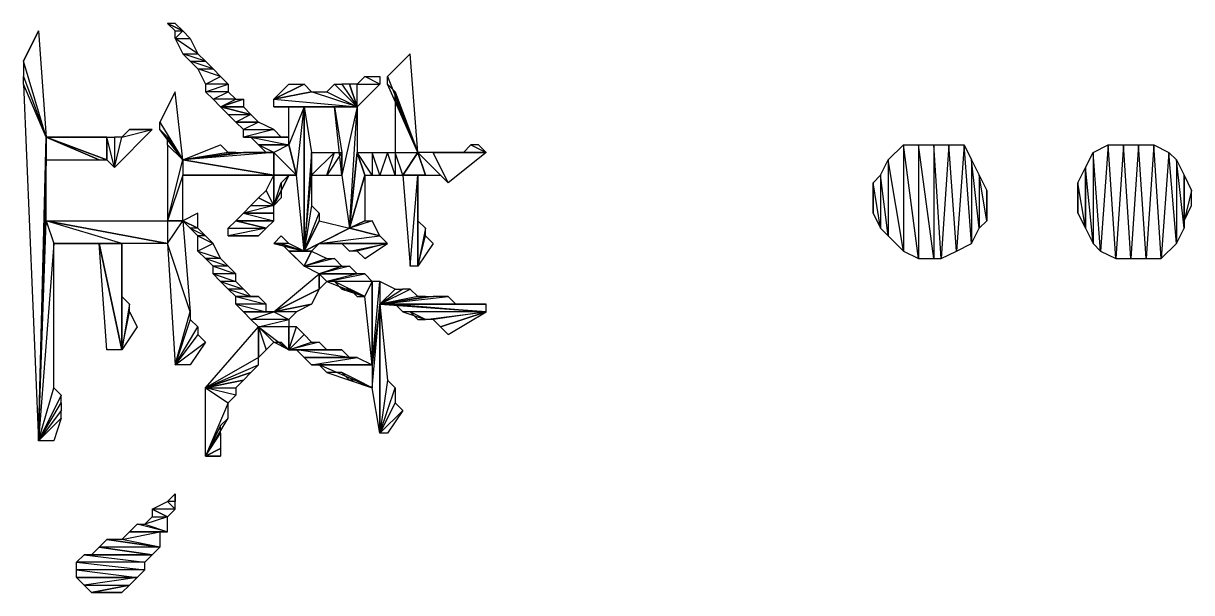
# Model space of a CAD drawing. Extents: x 0 to 7.8, y 0 to 11.
# Drawn here: x 1.83 to 2.215, y 9.48 to 9.6675 of the extents above; entities that cross this region are included whole.
import ezdxf

# ---------------------------------------------------------------- set-up
doc = ezdxf.new("R2010")
doc.units = 0
doc.header["$MEASUREMENT"] = 0
doc.linetypes.add('AUSGEZOGEN', pattern=[0])
doc.layers.get('0').update_dxf_attribs({"linetype": 'AUSGEZOGEN'})

msp = doc.modelspace()

# ---------------------------------------------------------------- linework, layer by layer
for points in [[(1.8775, 9.6675), (1.88, 9.665), (1.88, 9.665), (1.8825, 9.665), (1.8775, 9.6675)], [(1.88, 9.6675), (1.8775, 9.6675), (1.8775, 9.6675), (1.8825, 9.665), (1.88, 9.6675), (1.88, 9.6675)], [(1.83, 9.655), (1.83, 9.655), (1.83, 9.655), (1.835, 9.665), (1.83, 9.655)], [(1.83, 9.655), (1.835, 9.665), (1.835, 9.665), (1.8375, 9.63), (1.83, 9.655), (1.83, 9.655)], [(1.88, 9.6625), (1.885, 9.6625), (1.885, 9.6625), (1.8825, 9.665), (1.88, 9.6625), (1.88, 9.6625)], [(1.88, 9.665), (1.8825, 9.665), (1.8825, 9.665), (1.88, 9.6625), (1.88, 9.665), (1.88, 9.665)], [(1.8825, 9.6575), (1.8875, 9.6575), (1.8875, 9.6575), (1.88, 9.6625), (1.8825, 9.6575)], [(1.8875, 9.6575), (1.88, 9.6625), (1.88, 9.6625), (1.885, 9.6625), (1.8875, 9.6575)], [(1.885, 9.655), (1.89, 9.655), (1.89, 9.655), (1.8825, 9.6575), (1.885, 9.655)], [(1.89, 9.655), (1.8825, 9.6575), (1.8825, 9.6575), (1.8875, 9.6575), (1.89, 9.655)], [(1.9575, 9.6575), (1.95, 9.65), (1.95, 9.65), (1.96, 9.625), (1.9575, 9.6575), (1.9575, 9.6575)], [(1.83, 9.655), (1.83, 9.65), (1.83, 9.65), (1.8375, 9.63), (1.83, 9.655), (1.83, 9.655)], [(1.8875, 9.6525), (1.8925, 9.6525), (1.8925, 9.6525), (1.885, 9.655), (1.8875, 9.6525)], [(1.8925, 9.6525), (1.885, 9.655), (1.885, 9.655), (1.89, 9.655), (1.8925, 9.6525)], [(1.89, 9.6475), (1.895, 9.65), (1.895, 9.65), (1.8875, 9.6525), (1.89, 9.6475)], [(1.895, 9.65), (1.8875, 9.6525), (1.8875, 9.6525), (1.8925, 9.6525), (1.895, 9.65)], [(1.8375, 9.63), (1.83, 9.6475), (1.83, 9.6475), (1.83, 9.65), (1.8375, 9.63), (1.8375, 9.63)], [(1.8975, 9.6475), (1.89, 9.6475), (1.89, 9.6475), (1.895, 9.65), (1.8975, 9.6475)], [(1.94, 9.6475), (1.9475, 9.6475), (1.9475, 9.6475), (1.9425, 9.65), (1.94, 9.6475)], [(1.9475, 9.6475), (1.9425, 9.65), (1.9425, 9.65), (1.9475, 9.65), (1.9475, 9.6475), (1.9475, 9.6475)], [(1.96, 9.625), (1.95, 9.6475), (1.95, 9.6475), (1.95, 9.65), (1.96, 9.625), (1.96, 9.625)], [(1.835, 9.53), (1.8375, 9.63), (1.8375, 9.63), (1.83, 9.6475), (1.835, 9.53)], [(1.88, 9.645), (1.875, 9.635), (1.875, 9.635), (1.8825, 9.6225), (1.88, 9.645), (1.88, 9.645)], [(1.8975, 9.645), (1.89, 9.645), (1.89, 9.645), (1.8975, 9.6475), (1.8975, 9.645)], [(1.89, 9.645), (1.8975, 9.6475), (1.8975, 9.6475), (1.89, 9.6475), (1.89, 9.645)], [(1.8925, 9.6425), (1.8975, 9.645), (1.8975, 9.645), (1.89, 9.645), (1.8925, 9.6425)], [(1.9, 9.6425), (1.8925, 9.6425), (1.8925, 9.6425), (1.8975, 9.645), (1.9, 9.6425)], [(1.9225, 9.6475), (1.925, 9.645), (1.925, 9.645), (1.9125, 9.6425), (1.9225, 9.6475)], [(1.9175, 9.6475), (1.9225, 9.6475), (1.9225, 9.6475), (1.9125, 9.6425), (1.9175, 9.6475), (1.9175, 9.6475)], [(1.925, 9.645), (1.9125, 9.6425), (1.9125, 9.6425), (1.94, 9.64), (1.925, 9.645)], [(1.925, 9.645), (1.9125, 9.6425), (1.9125, 9.6425), (1.925, 9.645), (1.925, 9.645), (1.925, 9.645)], [(1.94, 9.64), (1.925, 9.645), (1.925, 9.645), (1.93, 9.645), (1.94, 9.64), (1.94, 9.64)], [(1.93, 9.645), (1.94, 9.64), (1.94, 9.64), (1.9325, 9.6475), (1.93, 9.645)], [(1.94, 9.64), (1.9325, 9.6475), (1.9325, 9.6475), (1.935, 9.6475), (1.94, 9.64), (1.94, 9.64)], [(1.9375, 9.6475), (1.935, 9.6475), (1.935, 9.6475), (1.94, 9.64), (1.9375, 9.6475), (1.9375, 9.6475)], [(1.9375, 9.6475), (1.94, 9.64), (1.94, 9.64), (1.94, 9.6475), (1.9375, 9.6475)], [(1.94, 9.64), (1.94, 9.6475), (1.94, 9.6475), (1.9475, 9.6475), (1.94, 9.64)], [(1.9525, 9.645), (1.96, 9.625), (1.96, 9.625), (1.95, 9.6475), (1.9525, 9.645)], [(1.96, 9.625), (1.9525, 9.6425), (1.9525, 9.6425), (1.9525, 9.645), (1.96, 9.625), (1.96, 9.625)], [(1.895, 9.64), (1.9, 9.6425), (1.9, 9.6425), (1.8925, 9.6425), (1.895, 9.64)], [(1.9025, 9.6425), (1.9025, 9.64), (1.9025, 9.64), (1.895, 9.64), (1.9025, 9.6425)], [(1.9025, 9.6425), (1.895, 9.64), (1.895, 9.64), (1.9, 9.6425), (1.9025, 9.6425)], [(1.9125, 9.6425), (1.94, 9.64), (1.94, 9.64), (1.9125, 9.64), (1.9125, 9.6425), (1.9125, 9.6425)], [(1.9525, 9.625), (1.96, 9.625), (1.96, 9.625), (1.9525, 9.6425), (1.9525, 9.625)], [(1.895, 9.64), (1.8975, 9.6375), (1.8975, 9.6375), (1.905, 9.6375), (1.895, 9.64)], [(1.9025, 9.64), (1.9025, 9.64), (1.9025, 9.64), (1.895, 9.64), (1.9025, 9.64)], [(1.9025, 9.64), (1.895, 9.64), (1.895, 9.64), (1.905, 9.6375), (1.9025, 9.64), (1.9025, 9.64)], [(1.9025, 9.64), (1.895, 9.64), (1.895, 9.64), (1.895, 9.64), (1.9025, 9.64), (1.9025, 9.64)], [(1.8975, 9.6375), (1.905, 9.6375), (1.905, 9.6375), (1.9, 9.635), (1.8975, 9.6375)], [(1.905, 9.6375), (1.9, 9.635), (1.9, 9.635), (1.9075, 9.635), (1.905, 9.6375), (1.905, 9.6375)], [(1.9125, 9.64), (1.9125, 9.64), (1.9125, 9.64), (1.9325, 9.64), (1.9125, 9.64)], [(1.9125, 9.64), (1.9325, 9.64), (1.9325, 9.64), (1.9175, 9.64), (1.9125, 9.64), (1.9125, 9.64)], [(1.9125, 9.64), (1.9325, 9.64), (1.9325, 9.64), (1.94, 9.64), (1.9125, 9.64)], [(1.9175, 9.6275), (1.92, 9.6175), (1.92, 9.6175), (1.9225, 9.64), (1.9175, 9.6275)], [(1.9175, 9.64), (1.9275, 9.64), (1.9275, 9.64), (1.9225, 9.64), (1.9175, 9.64)], [(1.9175, 9.64), (1.9225, 9.64), (1.9225, 9.64), (1.9175, 9.6275), (1.9175, 9.64), (1.9175, 9.64)], [(1.9325, 9.64), (1.9325, 9.64), (1.9325, 9.64), (1.9175, 9.64), (1.9325, 9.64)], [(1.9325, 9.64), (1.9175, 9.64), (1.9175, 9.64), (1.9275, 9.64), (1.9325, 9.64)], [(1.9175, 9.64), (1.9275, 9.64), (1.9275, 9.64), (1.9175, 9.64), (1.9175, 9.64), (1.9175, 9.64)], [(1.92, 9.6175), (1.9225, 9.64), (1.9225, 9.64), (1.9225, 9.5925), (1.92, 9.6175), (1.92, 9.6175)], [(1.9225, 9.64), (1.9225, 9.64), (1.9225, 9.64), (1.925, 9.64), (1.9225, 9.64)], [(1.9225, 9.64), (1.925, 9.64), (1.925, 9.64), (1.9275, 9.64), (1.9225, 9.64), (1.9225, 9.64)], [(1.9275, 9.64), (1.9225, 9.64), (1.9225, 9.64), (1.9275, 9.64), (1.9275, 9.64), (1.9275, 9.64)], [(1.9225, 9.64), (1.925, 9.625), (1.925, 9.625), (1.9225, 9.5925), (1.9225, 9.64), (1.9225, 9.64)], [(1.9325, 9.64), (1.935, 9.625), (1.935, 9.625), (1.935, 9.6175), (1.9325, 9.64), (1.9325, 9.64)], [(1.9325, 9.64), (1.94, 9.64), (1.94, 9.64), (1.935, 9.6175), (1.9325, 9.64)], [(1.94, 9.64), (1.935, 9.6175), (1.935, 9.6175), (1.9375, 9.6), (1.94, 9.64), (1.94, 9.64)], [(1.94, 9.64), (1.94, 9.625), (1.94, 9.625), (1.9375, 9.6), (1.94, 9.64), (1.94, 9.64)], [(1.8825, 9.6225), (1.875, 9.6325), (1.875, 9.6325), (1.875, 9.635), (1.8825, 9.6225), (1.8825, 9.6225)], [(1.9, 9.635), (1.9, 9.635), (1.9, 9.635), (1.9075, 9.635), (1.9, 9.635)], [(1.9, 9.635), (1.9075, 9.635), (1.9075, 9.635), (1.9025, 9.6325), (1.9, 9.635)], [(1.9075, 9.635), (1.9025, 9.6325), (1.9025, 9.6325), (1.9125, 9.6325), (1.9075, 9.635)], [(1.8375, 9.6225), (1.835, 9.53), (1.835, 9.53), (1.8375, 9.63), (1.8375, 9.6225)], [(1.8375, 9.6225), (1.855, 9.6225), (1.855, 9.6225), (1.8375, 9.63), (1.8375, 9.6225)], [(1.855, 9.6225), (1.8375, 9.63), (1.8375, 9.63), (1.855, 9.6225), (1.855, 9.6225)], [(1.8375, 9.63), (1.855, 9.6225), (1.855, 9.6225), (1.8575, 9.6225), (1.8375, 9.63), (1.8375, 9.63)], [(1.8375, 9.63), (1.8575, 9.63), (1.8575, 9.63), (1.8375, 9.63), (1.8375, 9.63)], [(1.8575, 9.63), (1.8375, 9.63), (1.8375, 9.63), (1.8575, 9.6225), (1.8575, 9.63), (1.8575, 9.63)], [(1.8575, 9.6225), (1.86, 9.62), (1.86, 9.62), (1.8575, 9.63), (1.8575, 9.6225)], [(1.86, 9.62), (1.8575, 9.63), (1.8575, 9.63), (1.86, 9.63), (1.86, 9.62), (1.86, 9.62)], [(1.86, 9.62), (1.8625, 9.63), (1.8625, 9.63), (1.8725, 9.6325), (1.86, 9.62)], [(1.86, 9.63), (1.86, 9.62), (1.86, 9.62), (1.8625, 9.63), (1.86, 9.63)], [(1.8625, 9.63), (1.8725, 9.6325), (1.8725, 9.6325), (1.865, 9.6325), (1.8625, 9.63)], [(1.8725, 9.6325), (1.865, 9.6325), (1.865, 9.6325), (1.87, 9.6325), (1.8725, 9.6325), (1.8725, 9.6325)], [(1.87, 9.6325), (1.87, 9.6325), (1.87, 9.6325), (1.8725, 9.6325), (1.87, 9.6325), (1.87, 9.6325)], [(1.8775, 9.63), (1.8825, 9.6225), (1.8825, 9.6225), (1.875, 9.6325), (1.8775, 9.63)], [(1.8825, 9.6225), (1.8775, 9.6275), (1.8775, 9.6275), (1.8775, 9.63), (1.8825, 9.6225), (1.8825, 9.6225)], [(1.9025, 9.6325), (1.9125, 9.6325), (1.9125, 9.6325), (1.9025, 9.63), (1.9025, 9.6325)], [(1.9125, 9.6325), (1.9025, 9.63), (1.9025, 9.63), (1.915, 9.63), (1.9125, 9.6325)], [(1.9025, 9.63), (1.915, 9.63), (1.915, 9.63), (1.905, 9.63), (1.9025, 9.63), (1.9025, 9.63)], [(1.915, 9.63), (1.9175, 9.63), (1.9175, 9.63), (1.905, 9.63), (1.915, 9.63)], [(1.9175, 9.63), (1.905, 9.63), (1.905, 9.63), (1.9175, 9.6275), (1.9175, 9.63)], [(1.905, 9.63), (1.9175, 9.6275), (1.9175, 9.6275), (1.9075, 9.6275), (1.905, 9.63), (1.905, 9.63)], [(1.8775, 9.6025), (1.8825, 9.6225), (1.8825, 9.6225), (1.8775, 9.6275), (1.8775, 9.6025)], [(1.895, 9.6275), (1.8975, 9.625), (1.8975, 9.625), (1.8825, 9.6225), (1.895, 9.6275), (1.895, 9.6275)], [(1.91, 9.625), (1.9125, 9.625), (1.9125, 9.625), (1.9075, 9.6275), (1.91, 9.625)], [(1.9125, 9.625), (1.9075, 9.6275), (1.9075, 9.6275), (1.9175, 9.6275), (1.9125, 9.625), (1.9125, 9.625)], [(1.9175, 9.6275), (1.9125, 9.625), (1.9125, 9.625), (1.92, 9.6175), (1.9175, 9.6275), (1.9175, 9.6275)], [(1.9825, 9.625), (1.975, 9.625), (1.975, 9.625), (1.9775, 9.6275), (1.9825, 9.625), (1.9825, 9.625)], [(1.98, 9.6275), (1.9775, 9.6275), (1.9775, 9.6275), (1.9825, 9.625), (1.98, 9.6275), (1.98, 9.6275)], [(2.12, 9.6275), (2.12, 9.5925), (2.12, 9.5925), (2.115, 9.6225), (2.12, 9.6275)], [(2.125, 9.6275), (2.125, 9.59), (2.125, 9.59), (2.12, 9.6275), (2.125, 9.6275)], [(2.125, 9.59), (2.12, 9.6275), (2.12, 9.6275), (2.12, 9.5925), (2.125, 9.59)], [(2.13, 9.6275), (2.13, 9.59), (2.13, 9.59), (2.125, 9.6275), (2.13, 9.6275)], [(2.13, 9.59), (2.125, 9.6275), (2.125, 9.6275), (2.125, 9.59), (2.13, 9.59)], [(2.135, 9.6275), (2.1325, 9.59), (2.1325, 9.59), (2.13, 9.6275), (2.135, 9.6275)], [(2.1325, 9.59), (2.13, 9.6275), (2.13, 9.6275), (2.13, 9.59), (2.1325, 9.59)], [(2.1375, 9.5925), (2.135, 9.6275), (2.135, 9.6275), (2.1325, 9.59), (2.1375, 9.5925)], [(2.14, 9.6275), (2.1375, 9.5925), (2.1375, 9.5925), (2.135, 9.6275), (2.14, 9.6275)], [(2.1425, 9.595), (2.14, 9.6275), (2.14, 9.6275), (2.1375, 9.5925), (2.1425, 9.595)], [(2.1425, 9.6225), (2.1425, 9.595), (2.1425, 9.595), (2.14, 9.6275), (2.1425, 9.6225)], [(2.1875, 9.6275), (2.185, 9.5925), (2.185, 9.5925), (2.1825, 9.625), (2.1875, 9.6275)], [(2.19, 9.59), (2.1875, 9.6275), (2.1875, 9.6275), (2.185, 9.5925), (2.19, 9.59)], [(2.1925, 9.6275), (2.19, 9.59), (2.19, 9.59), (2.1875, 9.6275), (2.1925, 9.6275)], [(2.195, 9.59), (2.1925, 9.6275), (2.1925, 9.6275), (2.19, 9.59), (2.195, 9.59)], [(2.1975, 9.6275), (2.195, 9.59), (2.195, 9.59), (2.1925, 9.6275), (2.1975, 9.6275)], [(2.2, 9.59), (2.1975, 9.6275), (2.1975, 9.6275), (2.195, 9.59), (2.2, 9.59)], [(2.2025, 9.6275), (2.2, 9.59), (2.2, 9.59), (2.1975, 9.6275), (2.2025, 9.6275)], [(2.205, 9.59), (2.2025, 9.6275), (2.2025, 9.6275), (2.2, 9.59), (2.205, 9.59)], [(2.2075, 9.625), (2.205, 9.59), (2.205, 9.59), (2.2025, 9.6275), (2.2075, 9.625)], [(1.835, 9.53), (1.8375, 9.6025), (1.8375, 9.6025), (1.8375, 9.6225), (1.835, 9.53), (1.835, 9.53)], [(1.8825, 9.6175), (1.8775, 9.6025), (1.8775, 9.6025), (1.8825, 9.6225), (1.8825, 9.6175)], [(1.9125, 9.625), (1.8825, 9.6225), (1.8825, 9.6225), (1.9125, 9.6175), (1.9125, 9.625), (1.9125, 9.625)], [(1.9025, 9.625), (1.9125, 9.625), (1.9125, 9.625), (1.8825, 9.6225), (1.9025, 9.625), (1.9025, 9.625)], [(1.9025, 9.625), (1.8825, 9.6225), (1.8825, 9.6225), (1.9, 9.625), (1.9025, 9.625)], [(1.8825, 9.6225), (1.9, 9.625), (1.9, 9.625), (1.8975, 9.625), (1.8825, 9.6225), (1.8825, 9.6225)], [(1.8825, 9.6225), (1.8825, 9.6175), (1.8825, 9.6175), (1.9125, 9.6175), (1.8825, 9.6225)], [(1.9125, 9.625), (1.9025, 9.625), (1.9025, 9.625), (1.9125, 9.625), (1.9125, 9.625)], [(1.9125, 9.625), (1.9125, 9.6175), (1.9125, 9.6175), (1.92, 9.6175), (1.9125, 9.625), (1.9125, 9.625)], [(1.9225, 9.5925), (1.925, 9.6175), (1.925, 9.6175), (1.925, 9.625), (1.9225, 9.5925), (1.9225, 9.5925)], [(1.93, 9.6175), (1.9325, 9.625), (1.9325, 9.625), (1.925, 9.6175), (1.93, 9.6175)], [(1.9325, 9.625), (1.925, 9.6175), (1.925, 9.6175), (1.925, 9.625), (1.9325, 9.625)], [(1.925, 9.6175), (1.925, 9.625), (1.925, 9.625), (1.925, 9.6175), (1.925, 9.6175)], [(1.925, 9.625), (1.925, 9.6175), (1.925, 9.6175), (1.925, 9.625), (1.925, 9.625), (1.925, 9.625)], [(1.935, 9.6175), (1.935, 9.625), (1.935, 9.625), (1.93, 9.6175), (1.935, 9.6175)], [(1.935, 9.625), (1.93, 9.6175), (1.93, 9.6175), (1.9325, 9.625), (1.935, 9.625)], [(1.935, 9.6175), (1.935, 9.625), (1.935, 9.625), (1.935, 9.6175), (1.935, 9.6175)], [(1.935, 9.625), (1.935, 9.6175), (1.935, 9.6175), (1.935, 9.625), (1.935, 9.625)], [(1.94, 9.625), (1.9425, 9.6175), (1.9425, 9.6175), (1.9375, 9.6), (1.94, 9.625), (1.94, 9.625)], [(1.945, 9.625), (1.945, 9.6175), (1.945, 9.6175), (1.94, 9.625), (1.945, 9.625)], [(1.945, 9.6175), (1.94, 9.625), (1.94, 9.625), (1.9425, 9.6175), (1.945, 9.6175)], [(1.94, 9.625), (1.9425, 9.6175), (1.9425, 9.6175), (1.9425, 9.6175), (1.94, 9.625), (1.94, 9.625)], [(1.95, 9.625), (1.9475, 9.6175), (1.9475, 9.6175), (1.945, 9.625), (1.95, 9.625)], [(1.9475, 9.6175), (1.945, 9.625), (1.945, 9.625), (1.945, 9.6175), (1.9475, 9.6175)], [(1.9525, 9.6175), (1.95, 9.625), (1.95, 9.625), (1.9475, 9.6175), (1.9525, 9.6175)], [(1.9525, 9.625), (1.9525, 9.6175), (1.9525, 9.6175), (1.95, 9.625), (1.9525, 9.625)], [(1.955, 9.6175), (1.9525, 9.625), (1.9525, 9.625), (1.9525, 9.6175), (1.955, 9.6175)], [(1.9525, 9.625), (1.96, 9.625), (1.96, 9.625), (1.955, 9.6175), (1.9525, 9.625), (1.9525, 9.625)], [(1.955, 9.6175), (1.955, 9.6175), (1.955, 9.6175), (1.96, 9.625), (1.955, 9.6175)], [(1.955, 9.6175), (1.96, 9.625), (1.96, 9.625), (1.9625, 9.6175), (1.955, 9.6175)], [(1.96, 9.625), (1.9625, 9.6175), (1.9625, 9.6175), (1.9625, 9.6175), (1.96, 9.625), (1.96, 9.625)], [(1.9625, 9.6175), (1.9675, 9.6175), (1.9675, 9.6175), (1.96, 9.625), (1.9625, 9.6175)], [(1.9675, 9.6175), (1.96, 9.625), (1.96, 9.625), (1.97, 9.615), (1.9675, 9.6175)], [(1.96, 9.625), (1.97, 9.615), (1.97, 9.615), (1.965, 9.625), (1.96, 9.625)], [(1.97, 9.615), (1.965, 9.625), (1.965, 9.625), (1.9825, 9.625), (1.97, 9.615), (1.97, 9.615)], [(1.9675, 9.625), (1.9825, 9.625), (1.9825, 9.625), (1.965, 9.625), (1.9675, 9.625), (1.9675, 9.625)], [(1.97, 9.625), (1.9675, 9.625), (1.9675, 9.625), (1.9825, 9.625), (1.97, 9.625)], [(1.97, 9.625), (1.9825, 9.625), (1.9825, 9.625), (1.975, 9.625), (1.97, 9.625)], [(2.115, 9.6225), (2.115, 9.5975), (2.115, 9.5975), (2.1125, 9.6175), (2.115, 9.6225)], [(2.12, 9.5925), (2.115, 9.6225), (2.115, 9.6225), (2.115, 9.5975), (2.12, 9.5925)], [(2.145, 9.6175), (2.145, 9.6), (2.145, 9.6), (2.1425, 9.6225), (2.145, 9.6175)], [(2.145, 9.6), (2.1425, 9.6225), (2.1425, 9.6225), (2.1425, 9.595), (2.145, 9.6)], [(2.1825, 9.625), (2.1825, 9.595), (2.1825, 9.595), (2.18, 9.62), (2.1825, 9.625)], [(2.185, 9.5925), (2.1825, 9.625), (2.1825, 9.625), (2.1825, 9.595), (2.185, 9.5925)], [(2.21, 9.595), (2.2075, 9.625), (2.2075, 9.625), (2.205, 9.59), (2.21, 9.595)], [(2.21, 9.6225), (2.21, 9.595), (2.21, 9.595), (2.2075, 9.625), (2.21, 9.6225)], [(2.2125, 9.6175), (2.2125, 9.6), (2.2125, 9.6), (2.21, 9.6225), (2.2125, 9.6175)], [(2.2125, 9.6), (2.21, 9.6225), (2.21, 9.6225), (2.21, 9.595), (2.2125, 9.6)], [(1.8775, 9.6025), (1.8825, 9.6025), (1.8825, 9.6025), (1.8825, 9.6175), (1.8775, 9.6025), (1.8775, 9.6025)], [(1.8825, 9.6175), (1.9125, 9.6175), (1.9125, 9.6175), (1.9, 9.6175), (1.8825, 9.6175), (1.8825, 9.6175)], [(1.9125, 9.6075), (1.91, 9.6125), (1.91, 9.6125), (1.9125, 9.6175), (1.9125, 9.6075), (1.9125, 9.6075)], [(1.9125, 9.6175), (1.9125, 9.6175), (1.9125, 9.6175), (1.9125, 9.6075), (1.9125, 9.6175), (1.9125, 9.6175)], [(1.9125, 9.6075), (1.915, 9.615), (1.915, 9.615), (1.9175, 9.6175), (1.9125, 9.6075), (1.9125, 9.6075)], [(1.92, 9.6175), (1.9175, 9.6175), (1.9175, 9.6175), (1.9125, 9.6175), (1.92, 9.6175)], [(1.9175, 9.6175), (1.9125, 9.6175), (1.9125, 9.6175), (1.9125, 9.6075), (1.9175, 9.6175), (1.9175, 9.6175)], [(1.925, 9.6075), (1.9225, 9.5925), (1.9225, 9.5925), (1.925, 9.6175), (1.925, 9.6075)], [(1.9425, 9.6175), (1.9425, 9.6025), (1.9425, 9.6025), (1.9375, 9.6), (1.9425, 9.6175), (1.9425, 9.6175)], [(1.9625, 9.6175), (1.96, 9.6175), (1.96, 9.6175), (1.955, 9.6175), (1.9625, 9.6175)], [(1.96, 9.6175), (1.955, 9.6175), (1.955, 9.6175), (1.9575, 9.5875), (1.96, 9.6175), (1.96, 9.6175)], [(1.96, 9.6175), (1.96, 9.5875), (1.96, 9.5875), (1.9575, 9.5875), (1.96, 9.6175), (1.96, 9.6175)], [(1.96, 9.5875), (1.96, 9.6025), (1.96, 9.6025), (1.96, 9.6175), (1.96, 9.5875), (1.96, 9.5875)], [(2.1125, 9.6175), (2.1125, 9.6), (2.1125, 9.6), (2.11, 9.615), (2.1125, 9.6175)], [(2.115, 9.5975), (2.1125, 9.6175), (2.1125, 9.6175), (2.1125, 9.6), (2.115, 9.5975)], [(2.1475, 9.6125), (2.1475, 9.6025), (2.1475, 9.6025), (2.145, 9.6175), (2.1475, 9.6125)], [(2.1475, 9.6025), (2.145, 9.6175), (2.145, 9.6175), (2.145, 9.6), (2.1475, 9.6025)], [(2.18, 9.62), (2.18, 9.6), (2.18, 9.6), (2.1775, 9.615), (2.18, 9.62)], [(2.1825, 9.595), (2.18, 9.62), (2.18, 9.62), (2.18, 9.6), (2.1825, 9.595)], [(2.18, 9.62), (2.18, 9.6), (2.18, 9.6), (2.18, 9.62), (2.18, 9.62)], [(2.18, 9.6), (2.18, 9.62), (2.18, 9.62), (2.18, 9.6), (2.18, 9.6)], [(2.215, 9.6125), (2.2125, 9.6025), (2.2125, 9.6025), (2.2125, 9.6175), (2.215, 9.6125)], [(2.2125, 9.6025), (2.2125, 9.6175), (2.2125, 9.6175), (2.2125, 9.6), (2.2125, 9.6025)], [(1.915, 9.61), (1.9125, 9.6075), (1.9125, 9.6075), (1.915, 9.615), (1.915, 9.61)], [(2.1125, 9.6), (2.11, 9.615), (2.11, 9.615), (2.11, 9.605), (2.1125, 9.6)], [(2.11, 9.615), (2.11, 9.605), (2.11, 9.605), (2.11, 9.61), (2.11, 9.615), (2.11, 9.615)], [(2.18, 9.6), (2.1775, 9.615), (2.1775, 9.615), (2.1775, 9.605), (2.18, 9.6)], [(2.1775, 9.615), (2.1775, 9.605), (2.1775, 9.605), (2.1775, 9.61), (2.1775, 9.615), (2.1775, 9.615)], [(1.9075, 9.61), (1.905, 9.6075), (1.905, 9.6075), (1.9125, 9.6075), (1.9075, 9.61)], [(1.9075, 9.61), (1.9125, 9.6075), (1.9125, 9.6075), (1.91, 9.6125), (1.9075, 9.61)], [(2.1475, 9.6075), (2.1475, 9.6125), (2.1475, 9.6125), (2.1475, 9.6025), (2.1475, 9.6075)], [(2.215, 9.6075), (2.215, 9.6125), (2.215, 9.6125), (2.2125, 9.6025), (2.215, 9.6075)], [(1.905, 9.6075), (1.9125, 9.6075), (1.9125, 9.6075), (1.9025, 9.605), (1.905, 9.6075)], [(1.9125, 9.6075), (1.9025, 9.605), (1.9025, 9.605), (1.9125, 9.605), (1.9125, 9.6075)], [(1.9225, 9.5925), (1.9275, 9.605), (1.9275, 9.605), (1.925, 9.6075), (1.9225, 9.5925), (1.9225, 9.5925)], [(1.84, 9.595), (1.835, 9.53), (1.835, 9.53), (1.8375, 9.6025), (1.84, 9.595)], [(1.8775, 9.595), (1.8625, 9.595), (1.8625, 9.595), (1.8375, 9.6025), (1.8775, 9.595)], [(1.8625, 9.595), (1.8375, 9.6025), (1.8375, 9.6025), (1.84, 9.595), (1.8625, 9.595), (1.8625, 9.595)], [(1.8775, 9.595), (1.8375, 9.6025), (1.8375, 9.6025), (1.8775, 9.6025), (1.8775, 9.595), (1.8775, 9.595)], [(1.885, 9.5725), (1.8775, 9.595), (1.8775, 9.595), (1.8825, 9.6025), (1.885, 9.5725)], [(1.8775, 9.595), (1.8825, 9.6025), (1.8825, 9.6025), (1.8775, 9.6025), (1.8775, 9.595)], [(1.8825, 9.6025), (1.8775, 9.6025), (1.8775, 9.6025), (1.8825, 9.6025), (1.8825, 9.6025)], [(1.8875, 9.605), (1.8825, 9.6025), (1.8825, 9.6025), (1.8875, 9.6), (1.8875, 9.605), (1.8875, 9.605)], [(1.8825, 9.6025), (1.8825, 9.6025), (1.8825, 9.6025), (1.8875, 9.6), (1.8825, 9.6025)], [(1.8825, 9.6025), (1.8875, 9.6), (1.8875, 9.6), (1.885, 9.6), (1.8825, 9.6025)], [(1.9, 9.6025), (1.8975, 9.6), (1.8975, 9.6), (1.91, 9.6), (1.9, 9.6025)], [(1.9025, 9.605), (1.9125, 9.6025), (1.9125, 9.6025), (1.9, 9.6025), (1.9025, 9.605), (1.9025, 9.605)], [(1.9125, 9.6025), (1.9125, 9.6025), (1.9125, 9.6025), (1.9, 9.6025), (1.9125, 9.6025)], [(1.9125, 9.6025), (1.9, 9.6025), (1.9, 9.6025), (1.91, 9.6), (1.9125, 9.6025), (1.9125, 9.6025)], [(1.9025, 9.605), (1.9125, 9.605), (1.9125, 9.605), (1.9025, 9.605), (1.9025, 9.605)], [(1.9125, 9.605), (1.9025, 9.605), (1.9025, 9.605), (1.9125, 9.6025), (1.9125, 9.605)], [(1.9275, 9.6025), (1.9225, 9.5925), (1.9225, 9.5925), (1.9275, 9.605), (1.9275, 9.6025)], [(1.9275, 9.6025), (1.9375, 9.6), (1.9375, 9.6), (1.9225, 9.5925), (1.9275, 9.6025), (1.9275, 9.6025)], [(1.945, 9.6025), (1.9375, 9.6), (1.9375, 9.6), (1.9475, 9.5975), (1.945, 9.6025), (1.945, 9.6025)], [(1.9425, 9.6025), (1.945, 9.6025), (1.945, 9.6025), (1.9375, 9.6), (1.9425, 9.6025), (1.9425, 9.6025)], [(1.9625, 9.6), (1.96, 9.5875), (1.96, 9.5875), (1.96, 9.6025), (1.9625, 9.6)], [(1.8875, 9.6), (1.885, 9.6), (1.885, 9.6), (1.89, 9.5975), (1.8875, 9.6)], [(1.885, 9.6), (1.89, 9.5975), (1.89, 9.5975), (1.8875, 9.5975), (1.885, 9.6)], [(1.8975, 9.6), (1.91, 9.6), (1.91, 9.6), (1.8975, 9.5975), (1.8975, 9.6)], [(1.91, 9.6), (1.8975, 9.5975), (1.8975, 9.5975), (1.9075, 9.5975), (1.91, 9.6)], [(1.9375, 9.6), (1.9275, 9.595), (1.9275, 9.595), (1.9225, 9.5925), (1.9375, 9.6), (1.9375, 9.6)], [(1.9275, 9.595), (1.9475, 9.5975), (1.9475, 9.5975), (1.9375, 9.6), (1.9275, 9.595), (1.9275, 9.595)], [(1.96, 9.5875), (1.9625, 9.5975), (1.9625, 9.5975), (1.9625, 9.6), (1.96, 9.5875), (1.96, 9.5875)], [(1.835, 9.53), (1.84, 9.5475), (1.84, 9.5475), (1.84, 9.595), (1.835, 9.53), (1.835, 9.53)], [(1.84, 9.595), (1.855, 9.595), (1.855, 9.595), (1.8625, 9.595), (1.84, 9.595)], [(1.855, 9.595), (1.8625, 9.56), (1.8625, 9.56), (1.8575, 9.56), (1.855, 9.595), (1.855, 9.595)], [(1.855, 9.595), (1.8625, 9.595), (1.8625, 9.595), (1.8625, 9.56), (1.855, 9.595), (1.855, 9.595)], [(1.8625, 9.56), (1.8625, 9.5775), (1.8625, 9.5775), (1.8625, 9.595), (1.8625, 9.56), (1.8625, 9.56)], [(1.88, 9.555), (1.885, 9.5725), (1.885, 9.5725), (1.8775, 9.595), (1.88, 9.555)], [(1.89, 9.5975), (1.8875, 9.5975), (1.8875, 9.5975), (1.8925, 9.595), (1.89, 9.5975)], [(1.8875, 9.5975), (1.8925, 9.595), (1.8925, 9.595), (1.8875, 9.5925), (1.8875, 9.5975)], [(1.8925, 9.595), (1.8875, 9.5925), (1.8875, 9.5925), (1.895, 9.59), (1.8925, 9.595)], [(1.8975, 9.5975), (1.9075, 9.5975), (1.9075, 9.5975), (1.9, 9.5975), (1.8975, 9.5975)], [(1.9075, 9.5975), (1.9, 9.5975), (1.9, 9.5975), (1.9075, 9.5975), (1.9075, 9.5975)], [(1.9, 9.5975), (1.9075, 9.5975), (1.9075, 9.5975), (1.905, 9.5975), (1.9, 9.5975), (1.9, 9.5975)], [(1.915, 9.5975), (1.9175, 9.595), (1.9175, 9.595), (1.9125, 9.595), (1.915, 9.5975), (1.915, 9.5975)], [(1.9125, 9.595), (1.915, 9.595), (1.915, 9.595), (1.9225, 9.5925), (1.9125, 9.595), (1.9125, 9.595)], [(1.9175, 9.595), (1.9125, 9.595), (1.9125, 9.595), (1.9225, 9.5925), (1.9175, 9.595), (1.9175, 9.595)], [(1.915, 9.595), (1.9225, 9.5925), (1.9225, 9.5925), (1.9175, 9.5925), (1.915, 9.595)], [(1.9275, 9.595), (1.9225, 9.5925), (1.9225, 9.5925), (1.925, 9.5925), (1.9275, 9.595), (1.9275, 9.595)], [(1.95, 9.595), (1.9275, 9.595), (1.9275, 9.595), (1.9475, 9.5975), (1.95, 9.595)], [(1.9275, 9.595), (1.93, 9.595), (1.93, 9.595), (1.95, 9.595), (1.9275, 9.595)], [(1.93, 9.595), (1.95, 9.595), (1.95, 9.595), (1.9325, 9.595), (1.93, 9.595)], [(1.95, 9.595), (1.9325, 9.595), (1.9325, 9.595), (1.935, 9.595), (1.95, 9.595), (1.95, 9.595)], [(1.935, 9.595), (1.9375, 9.5925), (1.9375, 9.5925), (1.9375, 9.5925), (1.935, 9.595), (1.935, 9.595)], [(1.935, 9.595), (1.9375, 9.5925), (1.9375, 9.5925), (1.95, 9.595), (1.935, 9.595)], [(1.9375, 9.5925), (1.95, 9.595), (1.95, 9.595), (1.94, 9.5925), (1.9375, 9.5925)], [(1.95, 9.595), (1.94, 9.5925), (1.94, 9.5925), (1.9425, 9.59), (1.95, 9.595), (1.95, 9.595)], [(1.965, 9.595), (1.96, 9.5875), (1.96, 9.5875), (1.9625, 9.5975), (1.965, 9.595)], [(1.8875, 9.5925), (1.895, 9.59), (1.895, 9.59), (1.89, 9.59), (1.8875, 9.5925)], [(1.92, 9.59), (1.9225, 9.5875), (1.9225, 9.5875), (1.9175, 9.5925), (1.92, 9.59)], [(1.9225, 9.5875), (1.9175, 9.5925), (1.9175, 9.5925), (1.925, 9.5925), (1.9225, 9.5875)], [(1.9175, 9.5925), (1.925, 9.5925), (1.925, 9.5925), (1.9225, 9.5925), (1.9175, 9.5925), (1.9175, 9.5925)], [(1.9225, 9.5925), (1.9175, 9.5925), (1.9175, 9.5925), (1.9225, 9.5925), (1.9225, 9.5925), (1.9225, 9.5925)], [(1.93, 9.59), (1.9225, 9.5875), (1.9225, 9.5875), (1.925, 9.5925), (1.93, 9.59)], [(1.9225, 9.5875), (1.925, 9.5925), (1.925, 9.5925), (1.925, 9.5925), (1.9225, 9.5875), (1.9225, 9.5875)], [(1.895, 9.59), (1.89, 9.59), (1.89, 9.59), (1.8975, 9.5875), (1.895, 9.59)], [(1.89, 9.59), (1.8975, 9.5875), (1.8975, 9.5875), (1.8925, 9.5875), (1.89, 9.59)], [(1.8975, 9.5875), (1.8925, 9.5875), (1.8925, 9.5875), (1.9, 9.585), (1.8975, 9.5875)], [(1.8925, 9.5875), (1.9, 9.585), (1.9, 9.585), (1.8925, 9.585), (1.8925, 9.5875), (1.8925, 9.5875)], [(1.93, 9.59), (1.9325, 9.59), (1.9325, 9.59), (1.9225, 9.5875), (1.93, 9.59)], [(1.9325, 9.59), (1.9225, 9.5875), (1.9225, 9.5875), (1.935, 9.5875), (1.9325, 9.59)], [(1.9225, 9.5875), (1.935, 9.5875), (1.935, 9.5875), (1.9275, 9.585), (1.9225, 9.5875), (1.9225, 9.5875)], [(1.935, 9.5875), (1.9375, 9.5875), (1.9375, 9.5875), (1.9275, 9.585), (1.935, 9.5875)], [(1.9375, 9.5875), (1.9275, 9.585), (1.9275, 9.585), (1.94, 9.585), (1.9375, 9.5875)], [(1.9, 9.585), (1.8925, 9.585), (1.8925, 9.585), (1.9, 9.5825), (1.9, 9.585)], [(1.8925, 9.585), (1.9, 9.5825), (1.9, 9.5825), (1.895, 9.5825), (1.8925, 9.585)], [(1.9275, 9.585), (1.9275, 9.58), (1.9275, 9.58), (1.9125, 9.5725), (1.9275, 9.585), (1.9275, 9.585)], [(1.94, 9.585), (1.93, 9.5825), (1.93, 9.5825), (1.9275, 9.585), (1.94, 9.585)], [(1.93, 9.5825), (1.9275, 9.585), (1.9275, 9.585), (1.93, 9.5825), (1.93, 9.5825)], [(1.9275, 9.585), (1.93, 9.5825), (1.93, 9.5825), (1.9275, 9.58), (1.9275, 9.585), (1.9275, 9.585)], [(1.9275, 9.585), (1.94, 9.585), (1.94, 9.585), (1.9275, 9.585), (1.9275, 9.585), (1.9275, 9.585)], [(1.945, 9.5825), (1.93, 9.5825), (1.93, 9.5825), (1.9425, 9.585), (1.945, 9.5825)], [(1.93, 9.5825), (1.9425, 9.585), (1.9425, 9.585), (1.94, 9.585), (1.93, 9.5825), (1.93, 9.5825)], [(1.9, 9.5825), (1.895, 9.5825), (1.895, 9.5825), (1.9025, 9.58), (1.9, 9.5825)], [(1.895, 9.5825), (1.9025, 9.58), (1.9025, 9.58), (1.8975, 9.58), (1.895, 9.5825)], [(1.8975, 9.58), (1.905, 9.5775), (1.905, 9.5775), (1.9, 9.5775), (1.8975, 9.58), (1.8975, 9.58)], [(1.9025, 9.58), (1.8975, 9.58), (1.8975, 9.58), (1.905, 9.5775), (1.9025, 9.58), (1.9025, 9.58)], [(1.9275, 9.58), (1.925, 9.575), (1.925, 9.575), (1.9125, 9.5725), (1.9275, 9.58), (1.9275, 9.58)], [(1.9425, 9.5775), (1.9325, 9.5825), (1.9325, 9.5825), (1.93, 9.5825), (1.9425, 9.5775), (1.9425, 9.5775)], [(1.93, 9.5825), (1.9425, 9.5775), (1.9425, 9.5775), (1.945, 9.5825), (1.93, 9.5825)], [(1.935, 9.58), (1.9425, 9.5775), (1.9425, 9.5775), (1.9325, 9.5825), (1.935, 9.58)], [(1.9425, 9.5775), (1.9375, 9.58), (1.9375, 9.58), (1.935, 9.58), (1.9425, 9.5775), (1.9425, 9.5775)], [(1.94, 9.5775), (1.9425, 9.5775), (1.9425, 9.5775), (1.9375, 9.58), (1.94, 9.5775)], [(1.9425, 9.5775), (1.945, 9.5825), (1.945, 9.5825), (1.945, 9.555), (1.9425, 9.5775), (1.9425, 9.5775)], [(1.9475, 9.575), (1.945, 9.555), (1.945, 9.555), (1.9475, 9.5825), (1.9475, 9.575)], [(1.945, 9.555), (1.9475, 9.5825), (1.9475, 9.5825), (1.945, 9.5825), (1.945, 9.555), (1.945, 9.555)], [(1.945, 9.5825), (1.945, 9.5825), (1.945, 9.5825), (1.945, 9.555), (1.945, 9.5825), (1.945, 9.5825)], [(1.9475, 9.575), (1.9525, 9.58), (1.9525, 9.58), (1.9475, 9.5825), (1.9475, 9.575), (1.9475, 9.575)], [(1.96, 9.5775), (1.9475, 9.575), (1.9475, 9.575), (1.9575, 9.58), (1.96, 9.5775)], [(1.9475, 9.575), (1.9575, 9.58), (1.9575, 9.58), (1.955, 9.58), (1.9475, 9.575), (1.9475, 9.575)], [(1.955, 9.58), (1.9475, 9.575), (1.9475, 9.575), (1.9525, 9.58), (1.955, 9.58)], [(1.865, 9.575), (1.8625, 9.56), (1.8625, 9.56), (1.8625, 9.5775), (1.865, 9.575)], [(1.8625, 9.56), (1.865, 9.5725), (1.865, 9.5725), (1.865, 9.575), (1.8625, 9.56), (1.8625, 9.56)], [(1.905, 9.5775), (1.9075, 9.5775), (1.9075, 9.5775), (1.9, 9.5775), (1.905, 9.5775)], [(1.9075, 9.5775), (1.9, 9.5775), (1.9, 9.5775), (1.91, 9.575), (1.9075, 9.5775)], [(1.9, 9.5775), (1.91, 9.575), (1.91, 9.575), (1.9, 9.575), (1.9, 9.5775), (1.9, 9.5775)], [(1.91, 9.575), (1.9, 9.575), (1.9, 9.575), (1.91, 9.5725), (1.91, 9.575)], [(1.9, 9.575), (1.91, 9.5725), (1.91, 9.5725), (1.9025, 9.5725), (1.9, 9.575)], [(1.925, 9.575), (1.92, 9.5725), (1.92, 9.5725), (1.9125, 9.5725), (1.925, 9.575), (1.925, 9.575)], [(1.945, 9.555), (1.945, 9.5475), (1.945, 9.5475), (1.9475, 9.575), (1.945, 9.555)], [(1.945, 9.5475), (1.9475, 9.575), (1.9475, 9.575), (1.9475, 9.5325), (1.945, 9.5475), (1.945, 9.5475)], [(1.9725, 9.575), (1.9475, 9.575), (1.9475, 9.575), (1.97, 9.5775), (1.9725, 9.575)], [(1.9475, 9.575), (1.97, 9.5775), (1.97, 9.5775), (1.965, 9.5775), (1.9475, 9.575), (1.9475, 9.575)], [(1.965, 9.5775), (1.9475, 9.575), (1.9475, 9.575), (1.9625, 9.5775), (1.965, 9.5775)], [(1.9475, 9.575), (1.9625, 9.5775), (1.9625, 9.5775), (1.96, 9.5775), (1.9475, 9.575), (1.9475, 9.575)], [(1.9475, 9.575), (1.95, 9.55), (1.95, 9.55), (1.9475, 9.5325), (1.9475, 9.575), (1.9475, 9.575)], [(1.9475, 9.575), (1.9525, 9.575), (1.9525, 9.575), (1.9825, 9.5725), (1.9475, 9.575)], [(1.98, 9.575), (1.9825, 9.575), (1.9825, 9.575), (1.9475, 9.575), (1.98, 9.575)], [(1.9825, 9.575), (1.9475, 9.575), (1.9475, 9.575), (1.9825, 9.5725), (1.9825, 9.575)], [(1.9475, 9.575), (1.9825, 9.5725), (1.9825, 9.5725), (1.9475, 9.575), (1.9475, 9.575), (1.9475, 9.575)], [(1.98, 9.575), (1.9475, 9.575), (1.9475, 9.575), (1.975, 9.575), (1.98, 9.575)], [(1.9475, 9.575), (1.975, 9.575), (1.975, 9.575), (1.9725, 9.575), (1.9475, 9.575), (1.9475, 9.575)], [(1.9525, 9.575), (1.9825, 9.5725), (1.9825, 9.5725), (1.955, 9.5725), (1.9525, 9.575), (1.9525, 9.575)], [(1.8675, 9.5675), (1.8625, 9.56), (1.8625, 9.56), (1.865, 9.5725), (1.8675, 9.5675)], [(1.885, 9.57), (1.88, 9.555), (1.88, 9.555), (1.885, 9.5725), (1.885, 9.57)], [(1.905, 9.57), (1.9125, 9.5725), (1.9125, 9.5725), (1.9025, 9.5725), (1.905, 9.57), (1.905, 9.57)], [(1.91, 9.5725), (1.9025, 9.5725), (1.9025, 9.5725), (1.9125, 9.5725), (1.91, 9.5725), (1.91, 9.5725)], [(1.9175, 9.57), (1.905, 9.57), (1.905, 9.57), (1.9125, 9.5725), (1.9175, 9.57)], [(1.92, 9.5725), (1.9125, 9.5725), (1.9125, 9.5725), (1.9175, 9.57), (1.92, 9.5725), (1.92, 9.5725)], [(1.9625, 9.57), (1.9575, 9.5725), (1.9575, 9.5725), (1.955, 9.5725), (1.9625, 9.57), (1.9625, 9.57)], [(1.955, 9.5725), (1.9625, 9.57), (1.9625, 9.57), (1.9825, 9.5725), (1.955, 9.5725)], [(1.96, 9.57), (1.9625, 9.57), (1.9625, 9.57), (1.9575, 9.5725), (1.96, 9.57)], [(1.9625, 9.57), (1.9825, 9.5725), (1.9825, 9.5725), (1.965, 9.57), (1.9625, 9.57)], [(1.9825, 9.5725), (1.965, 9.57), (1.965, 9.57), (1.9675, 9.5675), (1.9825, 9.5725), (1.9825, 9.5725)], [(1.9825, 9.5725), (1.9675, 9.5675), (1.9675, 9.5675), (1.97, 9.565), (1.9825, 9.5725), (1.9825, 9.5725)], [(1.88, 9.555), (1.8875, 9.5675), (1.8875, 9.5675), (1.885, 9.57), (1.88, 9.555), (1.88, 9.555)], [(1.8875, 9.565), (1.88, 9.555), (1.88, 9.555), (1.8875, 9.5675), (1.8875, 9.565)], [(1.9075, 9.5675), (1.9075, 9.5575), (1.9075, 9.5575), (1.89, 9.5475), (1.9075, 9.5675), (1.9075, 9.5675)], [(1.9075, 9.5675), (1.9175, 9.57), (1.9175, 9.57), (1.905, 9.57), (1.9075, 9.5675)], [(1.9175, 9.5675), (1.9075, 9.5675), (1.9075, 9.5675), (1.9175, 9.57), (1.9175, 9.5675)], [(1.9125, 9.5625), (1.9125, 9.5625), (1.9125, 9.5625), (1.9075, 9.5675), (1.9125, 9.5625)], [(1.9125, 9.5625), (1.9075, 9.5675), (1.9075, 9.5675), (1.91, 9.56), (1.9125, 9.5625)], [(1.9075, 9.5675), (1.91, 9.56), (1.91, 9.56), (1.9075, 9.5575), (1.9075, 9.5675), (1.9075, 9.5675)], [(1.9075, 9.5675), (1.9125, 9.5625), (1.9125, 9.5625), (1.9075, 9.5675), (1.9075, 9.5675)], [(1.9125, 9.5625), (1.9075, 9.5675), (1.9075, 9.5675), (1.9175, 9.56), (1.9125, 9.5625)], [(1.9075, 9.5675), (1.9175, 9.56), (1.9175, 9.56), (1.9175, 9.5675), (1.9075, 9.5675), (1.9075, 9.5675)], [(1.9225, 9.565), (1.9175, 9.56), (1.9175, 9.56), (1.92, 9.5675), (1.9225, 9.565)], [(1.9175, 9.56), (1.92, 9.5675), (1.92, 9.5675), (1.9175, 9.5675), (1.9175, 9.56), (1.9175, 9.56)], [(1.88, 9.555), (1.89, 9.5625), (1.89, 9.5625), (1.8875, 9.565), (1.88, 9.555), (1.88, 9.555)], [(1.9175, 9.56), (1.925, 9.5625), (1.925, 9.5625), (1.9225, 9.565), (1.9175, 9.56), (1.9175, 9.56)], [(1.885, 9.555), (1.88, 9.555), (1.88, 9.555), (1.89, 9.5625), (1.885, 9.555)], [(1.9125, 9.5625), (1.915, 9.5625), (1.915, 9.5625), (1.9175, 9.56), (1.9125, 9.5625), (1.9125, 9.5625)], [(1.9175, 9.56), (1.93, 9.56), (1.93, 9.56), (1.9275, 9.5625), (1.9175, 9.56), (1.9175, 9.56)], [(1.9275, 9.5625), (1.9175, 9.56), (1.9175, 9.56), (1.925, 9.5625), (1.9275, 9.5625)], [(1.92, 9.56), (1.935, 9.56), (1.935, 9.56), (1.9175, 9.56), (1.92, 9.56)], [(1.935, 9.56), (1.9175, 9.56), (1.9175, 9.56), (1.93, 9.56), (1.935, 9.56)], [(1.9225, 9.5575), (1.9375, 9.5575), (1.9375, 9.5575), (1.92, 9.56), (1.9225, 9.5575)], [(1.9375, 9.5575), (1.92, 9.56), (1.92, 9.56), (1.935, 9.56), (1.9375, 9.5575)], [(1.89, 9.5475), (1.9075, 9.555), (1.9075, 9.555), (1.9075, 9.5575), (1.89, 9.5475), (1.89, 9.5475)], [(1.925, 9.555), (1.94, 9.5575), (1.94, 9.5575), (1.9225, 9.5575), (1.925, 9.555)], [(1.94, 9.5575), (1.9225, 9.5575), (1.9225, 9.5575), (1.9375, 9.5575), (1.94, 9.5575)], [(1.945, 9.555), (1.925, 9.555), (1.925, 9.555), (1.94, 9.5575), (1.945, 9.555)], [(1.905, 9.5525), (1.89, 9.5475), (1.89, 9.5475), (1.9075, 9.555), (1.905, 9.5525)], [(1.9025, 9.55), (1.89, 9.5475), (1.89, 9.5475), (1.905, 9.5525), (1.9025, 9.55)], [(1.89, 9.5475), (1.905, 9.5525), (1.905, 9.5525), (1.905, 9.5525), (1.89, 9.5475), (1.89, 9.5475)], [(1.9275, 9.555), (1.945, 9.555), (1.945, 9.555), (1.925, 9.555), (1.9275, 9.555)], [(1.93, 9.5525), (1.945, 9.5475), (1.945, 9.5475), (1.9275, 9.555), (1.93, 9.5525)], [(1.945, 9.5475), (1.9275, 9.555), (1.9275, 9.555), (1.945, 9.555), (1.945, 9.5475)], [(1.945, 9.5475), (1.935, 9.5525), (1.935, 9.5525), (1.93, 9.5525), (1.945, 9.5475), (1.945, 9.5475)], [(1.9375, 9.55), (1.945, 9.5475), (1.945, 9.5475), (1.935, 9.5525), (1.9375, 9.55)], [(1.9025, 9.55), (1.9025, 9.55), (1.9025, 9.55), (1.89, 9.5475), (1.9025, 9.55)], [(1.9025, 9.55), (1.89, 9.5475), (1.89, 9.5475), (1.9, 9.5475), (1.9025, 9.55), (1.9025, 9.55)], [(1.945, 9.5475), (1.94, 9.55), (1.94, 9.55), (1.9375, 9.55), (1.945, 9.5475), (1.945, 9.5475)], [(1.945, 9.5475), (1.945, 9.5475), (1.945, 9.5475), (1.94, 9.55), (1.945, 9.5475)], [(1.9475, 9.5325), (1.9525, 9.5475), (1.9525, 9.5475), (1.95, 9.55), (1.9475, 9.5325), (1.9475, 9.5325)], [(1.8425, 9.545), (1.835, 9.53), (1.835, 9.53), (1.84, 9.5475), (1.8425, 9.545)], [(1.835, 9.53), (1.8425, 9.5425), (1.8425, 9.5425), (1.8425, 9.545), (1.835, 9.53), (1.835, 9.53)], [(1.9, 9.5475), (1.9, 9.545), (1.9, 9.545), (1.89, 9.5475), (1.9, 9.5475)], [(1.9, 9.545), (1.89, 9.5475), (1.89, 9.5475), (1.8975, 9.5425), (1.9, 9.545)], [(1.89, 9.5475), (1.8975, 9.5425), (1.8975, 9.5425), (1.89, 9.525), (1.89, 9.5475), (1.89, 9.5475)], [(1.9525, 9.5425), (1.9475, 9.5325), (1.9475, 9.5325), (1.9525, 9.5475), (1.9525, 9.5425)], [(1.8425, 9.54), (1.835, 9.53), (1.835, 9.53), (1.8425, 9.5425), (1.8425, 9.54)], [(1.89, 9.525), (1.8975, 9.5375), (1.8975, 9.5375), (1.8975, 9.5425), (1.89, 9.525), (1.89, 9.525)], [(1.9475, 9.5325), (1.955, 9.54), (1.955, 9.54), (1.9525, 9.5425), (1.9475, 9.5325), (1.9475, 9.5325)], [(1.835, 9.53), (1.8425, 9.5375), (1.8425, 9.5375), (1.8425, 9.54), (1.835, 9.53), (1.835, 9.53)], [(1.84, 9.53), (1.835, 9.53), (1.835, 9.53), (1.8425, 9.5375), (1.84, 9.53)], [(1.895, 9.535), (1.89, 9.525), (1.89, 9.525), (1.8975, 9.5375), (1.895, 9.535)], [(1.95, 9.5325), (1.9475, 9.5325), (1.9475, 9.5325), (1.955, 9.54), (1.95, 9.5325)], [(1.89, 9.525), (1.895, 9.5325), (1.895, 9.5325), (1.895, 9.535), (1.89, 9.525), (1.89, 9.525)], [(1.895, 9.5275), (1.89, 9.525), (1.89, 9.525), (1.895, 9.5325), (1.895, 9.5275)], [(1.895, 9.5275), (1.895, 9.525), (1.895, 9.525), (1.89, 9.525), (1.895, 9.5275)], [(1.895, 9.525), (1.89, 9.525), (1.89, 9.525), (1.895, 9.525), (1.895, 9.525), (1.895, 9.525)], [(1.8775, 9.51), (1.88, 9.5075), (1.88, 9.5075), (1.8725, 9.5075), (1.8775, 9.51)], [(1.88, 9.5125), (1.88, 9.51), (1.88, 9.51), (1.8775, 9.51), (1.88, 9.5125)], [(1.88, 9.51), (1.8775, 9.51), (1.8775, 9.51), (1.88, 9.5075), (1.88, 9.51)], [(1.88, 9.5125), (1.88, 9.5125), (1.88, 9.5125), (1.88, 9.51), (1.88, 9.5125)], [(1.8725, 9.5075), (1.8725, 9.505), (1.8725, 9.505), (1.8775, 9.505), (1.8725, 9.5075)], [(1.88, 9.5075), (1.8725, 9.5075), (1.8725, 9.5075), (1.8775, 9.505), (1.88, 9.5075), (1.88, 9.5075)], [(1.865, 9.5), (1.8775, 9.5), (1.8775, 9.5), (1.8675, 9.5025), (1.865, 9.5)], [(1.8775, 9.5), (1.8675, 9.5025), (1.8675, 9.5025), (1.87, 9.5025), (1.8775, 9.5), (1.8775, 9.5)], [(1.8725, 9.505), (1.8775, 9.505), (1.8775, 9.505), (1.87, 9.5025), (1.8725, 9.505)], [(1.8775, 9.505), (1.87, 9.5025), (1.87, 9.5025), (1.8775, 9.5), (1.8775, 9.505), (1.8775, 9.505)], [(1.875, 9.495), (1.8625, 9.4975), (1.8625, 9.4975), (1.875, 9.5), (1.875, 9.495)], [(1.8625, 9.4975), (1.875, 9.5), (1.875, 9.5), (1.865, 9.5), (1.8625, 9.4975)], [(1.875, 9.5), (1.865, 9.5), (1.865, 9.5), (1.8775, 9.5), (1.875, 9.5)], [(1.855, 9.495), (1.8525, 9.4925), (1.8525, 9.4925), (1.8725, 9.4925), (1.855, 9.495)], [(1.8575, 9.4975), (1.875, 9.495), (1.875, 9.495), (1.855, 9.495), (1.8575, 9.4975)], [(1.875, 9.495), (1.855, 9.495), (1.855, 9.495), (1.8725, 9.4925), (1.875, 9.495), (1.875, 9.495)], [(1.8575, 9.4975), (1.8575, 9.4975), (1.8575, 9.4975), (1.875, 9.495), (1.8575, 9.4975)], [(1.8575, 9.4975), (1.875, 9.495), (1.875, 9.495), (1.8625, 9.4975), (1.8575, 9.4975)], [(1.85, 9.4925), (1.87, 9.49), (1.87, 9.49), (1.8475, 9.49), (1.85, 9.4925)], [(1.8525, 9.4925), (1.8725, 9.4925), (1.8725, 9.4925), (1.85, 9.4925), (1.8525, 9.4925)], [(1.8725, 9.4925), (1.85, 9.4925), (1.85, 9.4925), (1.87, 9.49), (1.8725, 9.4925)], [(1.87, 9.49), (1.8475, 9.49), (1.8475, 9.49), (1.87, 9.4875), (1.87, 9.49)], [(1.8475, 9.49), (1.87, 9.4875), (1.87, 9.4875), (1.8475, 9.4875), (1.8475, 9.49)], [(1.87, 9.4875), (1.8475, 9.4875), (1.8475, 9.4875), (1.8675, 9.485), (1.87, 9.4875)], [(1.8475, 9.4875), (1.8675, 9.485), (1.8675, 9.485), (1.8475, 9.485), (1.8475, 9.4875)], [(1.8675, 9.485), (1.8475, 9.485), (1.8475, 9.485), (1.8675, 9.485), (1.8675, 9.485)], [(1.8475, 9.485), (1.8675, 9.485), (1.8675, 9.485), (1.85, 9.4825), (1.8475, 9.485)], [(1.8675, 9.485), (1.85, 9.4825), (1.85, 9.4825), (1.865, 9.4825), (1.8675, 9.485)], [(1.85, 9.4825), (1.865, 9.4825), (1.865, 9.4825), (1.8525, 9.48), (1.85, 9.4825), (1.85, 9.4825)], [(1.865, 9.4825), (1.8625, 9.48), (1.8625, 9.48), (1.8525, 9.48), (1.865, 9.4825)], [(1.8625, 9.48), (1.8525, 9.48), (1.8525, 9.48), (1.8575, 9.48), (1.8625, 9.48)], [(1.8525, 9.48), (1.8575, 9.48), (1.8575, 9.48), (1.855, 9.48), (1.8525, 9.48), (1.8525, 9.48)]]:
    msp.add_lwpolyline(points)

doc.saveas('drawing.dxf')
